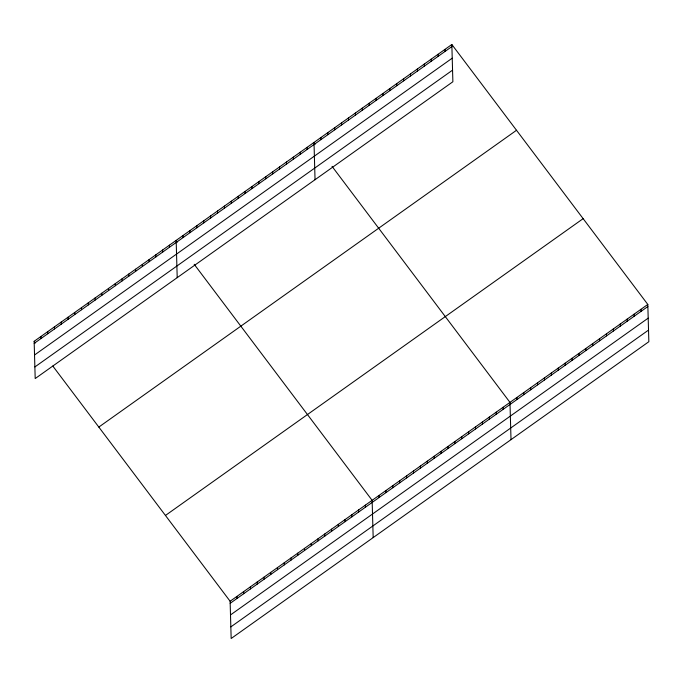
<?xml version="1.0" encoding="UTF-8"?>
<svg xmlns="http://www.w3.org/2000/svg" width="683" height="683" viewBox="0 0 683 683"><rect width="100%" height="100%" fill="white"/><g stroke="black" fill="none" stroke-linecap="round" stroke-linejoin="round"><path stroke-width="1.02" d="M451.839 44.489L452.88 81.755L35.192 378.561L34.15 341.295L451.839 44.489L647.808 304.439L648.85 341.705L231.161 638.511L230.12 601.245L52.804 366.037M34.21 343.37L451.898 46.572M34.534 354.989L452.223 58.183M34.867 366.95L452.556 70.144M98.822 427.071L516.51 130.274M165.448 515.46L583.137 218.654M230.12 601.245L647.808 304.439M230.18 603.32L647.868 306.522M230.504 614.931L648.193 318.133M230.837 626.9L648.526 330.094M315.247 144.087L314.001 142.431L315.042 179.706M332.032 166.353L509.97 402.381L511.012 439.656M177.409 242.03L176.163 240.382L177.204 277.648M194.194 264.295L372.133 500.332L373.174 537.598M34.15 341.295L35.396 342.943M640.919 309.339L640.978 311.414M634.029 314.231L634.08 316.314M627.131 319.132L627.19 321.215M620.241 324.024L620.301 326.107M613.351 328.924L613.411 331.007M606.461 333.825L606.513 335.908M599.563 338.717L599.623 340.8M592.673 343.617L592.733 345.7M585.783 348.518L585.843 350.592M578.894 353.41L578.945 355.493M571.995 358.31L572.055 360.393M565.106 363.202L565.165 365.285M558.216 368.103L558.276 370.186M551.326 373.003L551.377 375.078M544.428 377.895L544.488 379.979M537.538 382.796L537.598 384.879M530.648 387.688L530.708 389.771M523.759 392.588L523.81 394.672M516.86 397.489L516.92 399.572M503.081 407.281L503.14 409.365M496.191 412.182L496.242 414.257M489.293 417.074L489.352 419.157M482.403 421.974L482.463 424.058M475.513 426.866L475.573 428.95M468.623 431.767L468.675 433.85M461.725 436.668L461.785 438.742M444.949 49.389L445.009 51.473M454.835 441.56L454.895 443.643M438.059 54.281L438.11 56.365M447.946 446.46L448.005 448.543M431.161 59.182L431.221 61.265M441.056 451.352L441.107 453.435M424.271 64.082L424.331 66.157M434.157 456.253L434.217 458.336M417.381 68.974L417.441 71.058M427.268 461.153L427.327 463.236M410.492 73.875L410.543 75.958M420.378 466.045L420.438 468.128M403.593 78.767L403.653 80.85M413.488 470.946L413.539 473.029M396.703 83.668L396.763 85.751M406.59 475.846L406.65 477.921M389.814 88.568L389.873 90.643M399.7 480.738L399.76 482.821M382.924 93.46L382.975 95.543M392.81 485.639L392.87 487.722M376.026 98.361L376.085 100.444M385.921 490.531L385.972 492.614M369.136 103.253L369.196 105.336M379.022 495.431L379.082 497.514M362.246 108.153L362.306 110.236M355.356 113.054L355.408 115.137M365.371 505.13L365.431 507.213M348.458 117.946L348.518 120.029M358.609 509.936L358.669 512.019M341.568 122.846L341.628 124.929M351.847 514.743L351.907 516.826M334.679 127.747L334.738 129.821M345.086 519.55L345.146 521.633M327.789 132.639L327.84 134.722M338.324 524.356L338.375 526.439M320.89 137.539L320.95 139.622M331.562 529.163L331.614 531.246M324.792 533.969L324.852 536.044M307.111 147.332L307.171 149.415M318.03 538.767L318.09 540.851M311.269 543.574L311.328 545.657M300.221 152.232L300.272 154.307M304.507 548.381L304.567 550.464M293.323 157.124L293.383 159.207M297.745 553.187L297.805 555.27M286.433 162.025L286.493 164.108M290.984 557.994L291.043 560.077M279.543 166.917L279.603 169M284.222 562.801L284.282 564.884M272.654 171.817L272.705 173.9M277.46 567.607L277.52 569.682M265.755 176.718L265.815 178.792M270.699 572.405L270.75 574.488M258.866 181.61L258.925 183.693M263.937 577.212L263.988 579.295M251.976 186.51L252.036 188.593M257.167 582.018L257.226 584.102M245.086 191.402L245.137 193.485M250.405 586.825L250.465 588.908M238.188 196.303L238.247 198.386M243.643 591.632L243.703 593.715M231.298 201.203L231.358 203.286M236.881 596.438L236.941 598.513M224.408 206.095L224.468 208.178M217.518 210.996L217.57 213.079M210.62 215.896L210.68 217.971M203.73 220.788L203.79 222.871M196.841 225.689L196.9 227.772M189.951 230.581L190.002 232.664M183.053 235.481L183.112 237.564M169.401 245.18L169.461 247.263M162.639 249.987L162.699 252.07M155.878 254.793L155.937 256.876M149.116 259.6L149.176 261.683M142.354 264.406L142.406 266.49M135.593 269.213L135.644 271.296M128.822 274.02L128.882 276.094M122.061 278.818L122.12 280.901M115.299 283.624L115.359 285.707M108.537 288.431L108.597 290.514M101.776 293.238L101.835 295.321M95.014 298.044L95.074 300.127M88.252 302.851L88.312 304.934M81.49 307.657L81.55 309.732M74.729 312.455L74.78 314.539M67.967 317.262L68.018 319.345M61.197 322.069L61.257 324.152M54.435 326.875L54.495 328.958M47.673 331.682L47.733 333.765M40.912 336.488L40.971 338.572"/></g></svg>
